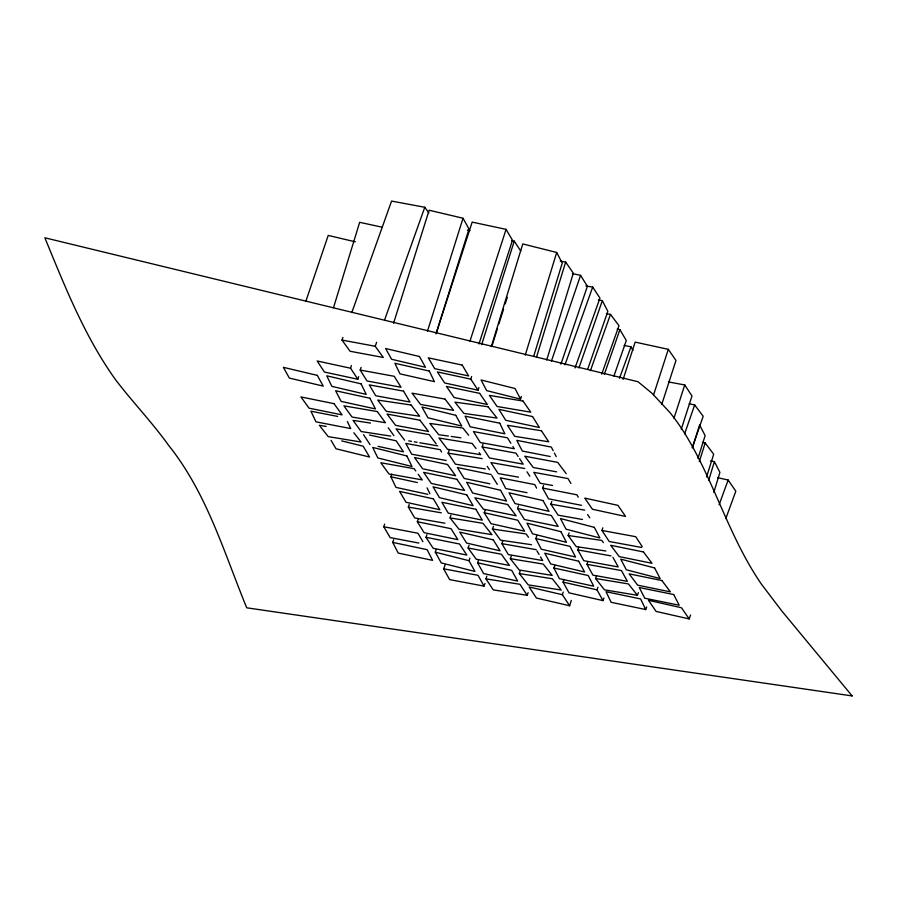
<?xml version="1.0" encoding="UTF-8"?>
<svg xmlns="http://www.w3.org/2000/svg" width="897" height="897" viewBox="0 0 897 897"><rect width="100%" height="100%" fill="white"/><g stroke="black" fill="none" stroke-linecap="round" stroke-linejoin="round"><path stroke-width="1.35" d="M333.516 307.66L359.652 222.321L382.38 227.244M358.654 376.605L357.836 379.274L350.581 368.23L351.4 365.561M491.309 346.634L522.772 243.939L556.701 252.472L562.24 263.101L533.648 356.468M450.081 517.917L482.99 523.321L491.926 534.657L459.029 529.252L450.081 517.917L450.899 515.259M519.576 458.659L523.198 464.164L489.437 457.941L482.182 446.919L483.001 444.239M525.238 355.167L556.701 252.472M520.563 399.143L515.024 388.513L481.095 379.98L486.634 390.621L520.563 399.143L521.381 396.485M536.574 356.961L565.648 262.047L560.255 261.139M546.71 360.045L573.329 273.148L565.648 262.047M540.499 556.914L542.629 560.535L508.296 554.548L501.905 543.672L502.724 541.014M708.708 480.299L714.404 461.697L710.424 460.89M713.821 492.318L719.921 472.394L714.404 461.697M393.559 323.245L429.125 210.223L463.02 218.24L468.985 228.993L436.346 332.709M427.454 331.262L463.02 218.24M478.886 387.549L478.056 390.206L470.802 379.162L471.643 376.505M481.667 344.65L514.239 241.125L511.57 240.553M492.251 345.076L497.263 329.154M498.934 323.839L503.531 309.241M505.202 303.926L507.287 297.299M571.311 600.429L569.629 605.767L562.385 594.711L563.226 592.054M692.439 447.693L699.593 424.976L705.132 435.606L697.989 458.322M699.301 461.641L705.188 442.95L702.452 442.389M706.544 476.969L713.698 454.263L705.188 442.95M436.054 333.886L472.158 222.108L506.076 229.363L512.479 240.228L478.953 344.011M469.972 341.14L506.076 229.363M477.63 562.823L511.694 570.335L517.659 581.099L483.595 573.587L477.63 562.823L478.493 560.165M623.101 379.453L635.154 342.116L668.299 349.337L675.968 360.471L661.751 404.469M641.624 547.473L609.209 541.496L601.954 530.463L602.806 527.806M653.655 394.669L668.299 349.337M673.983 418.226L684.736 384.948L668.523 381.954M681.238 429.248L691.991 395.969L684.736 384.948M360.19 370.057L394.209 376.292L401.026 387.235L367.008 381.001L360.19 370.057L361.065 367.4M418.865 543.066L390.161 537.606L383.77 526.741L384.645 524.106M444.934 523.209L414.717 517.939L408.337 507.074L409.211 504.439M468.111 548.022L501.333 554.211L509.44 565.413L476.206 559.212L468.111 548.022L468.985 545.376M519.318 573.575L552.305 578.733L561.253 590.047L528.266 584.889L519.318 573.575L520.193 570.941M603.883 597.974L602.997 600.62L569.023 592.85L563.058 582.097L563.933 579.451M612.954 557.34L618.246 566.938L583.768 560.681L577.814 549.895L578.688 547.237M586.963 564.325L621.453 570.57L627.395 581.368L592.917 575.123L586.963 564.325L587.849 561.668M602.997 600.62L597.032 589.867L597.918 587.221M305.81 301.381L328.224 235.418L355.335 241.831M551.408 361.132L580.561 275.334L572.477 273.596M528.098 592.67L527.201 595.316L493.193 589.856L485.927 578.834L486.836 576.188M560.917 364.16L587.389 286.278L580.561 275.334M392.729 542.405L427.107 549.67L432.623 560.356L398.246 553.09L392.729 542.405L393.648 539.759M485.322 468.985L455.396 464.175L448.13 453.153L449.049 450.518M517.558 508.509L551.319 515.506L558.147 526.449L524.386 519.453L517.558 508.509L518.477 505.886M578.913 367.961L602.336 300.674L598.355 299.89M587.636 369.429L607.852 311.371L602.336 300.674M582.489 519.486L558.125 515.181L550.87 504.159L551.778 501.535M604.309 374.464L619.905 329.659L617.17 329.154M613.907 376.112L626.297 340.524L619.905 329.659M684.613 433.834L694.67 404.951L689.21 403.841M692.204 447.771L703.181 416.264L694.67 404.951M341.992 340.075L375.215 346.264L383.311 357.466L350.088 351.265L341.992 340.075L342.923 337.451M351.815 312.537L391.563 201.074L424.786 207.274L428.844 212.869M375.215 346.264L376.617 342.34M384.566 320.038L424.786 207.274M564.942 364.855L592.682 287.085L585.887 285.997M575.022 367.961L599.947 298.107L592.682 287.085M590.394 370.719L610.487 314.399L606.372 313.636M601.719 374.15L618.997 325.689L610.487 314.399M427.802 494.325L395.947 487.385L390.868 476.789L391.821 474.177M581.514 505.336L548.56 498.844L542.607 488.069L543.56 485.445M619.502 378.242L630.983 346.803L624.121 345.457M719.102 504.798L728.151 480.041L717.578 477.641M689.165 618.919L681.507 607.774L648.453 600.295L656.122 611.44L689.165 618.919L690.6 615.006M725.819 518.556L735.82 491.186L728.151 480.041M435.28 552.182L468.974 560.703L474.95 571.445L441.246 562.924L435.28 552.182L436.245 549.569M484.997 583.51L484.021 586.111L449.621 579.608L443.656 568.821L445.125 564.908M468.974 560.703L469.95 558.102M510.326 558.674L543.223 564.078L552.171 575.414L519.262 570.01L510.326 558.674L511.301 556.05M535.789 538.57L569.999 546.34L575.526 557.015L541.317 549.233L535.789 538.57L536.765 535.957M605.867 550.982L576.266 546.643L568.149 535.498L569.124 532.874M645.705 609.556L640.626 598.949L606.036 591.684L611.126 602.291L645.705 609.556L646.681 606.955M417.296 521.718L451.056 528.714L457.874 539.658L424.113 532.672L417.296 521.718L418.294 519.105M425.963 537.281L459.556 544.008L466.799 555.041L433.206 548.314L425.963 537.281L426.961 534.668M484.201 512.725L517.782 520.226L524.61 531.181L491.029 523.68L484.201 512.725L485.199 510.135M531.506 544.714L500.56 540.173L492.442 529.028L493.44 526.416M553.898 568.014L588.197 575.526L593.724 586.201L559.425 578.688L553.898 568.014L554.907 565.39M638.395 592.637L637.397 595.26L604.5 589.856L595.552 578.52L596.55 575.896M448.422 436.065L438.756 434.72L429.798 423.429L462.942 428.082L468.649 435.258M451.191 436.458L460.856 437.814M568.149 535.498L601.786 540.42L603.412 542.651M492.442 529.028L526.091 533.95L528.524 537.303M370.506 423.07L353.048 420.379L361.166 431.535L390.7 436.099M448.13 453.153L482.138 458.614M485.927 578.834L519.935 584.295L527.201 595.316M319.287 425.301L326.149 426.434M595.552 578.52L628.449 583.925L637.397 595.26M408.729 440.864L411.488 441.335M414.246 441.806L417.015 442.277M419.774 442.759L437.702 445.831M408.337 507.074L441.29 512.815M501.905 543.672L536.238 549.67M524.779 468.514L490.928 462.538L498.183 473.571L518.488 477.148M550.87 504.159L584.709 510.135M446.201 460.475L411.723 454.23L405.769 443.432L440.248 449.677L441.571 452.077M552.518 485.456L540.185 483.214L533.793 472.338L568.048 478.583L570.884 483.416M577.814 549.895L610.969 555.893M482.182 446.919L515.943 453.142L518.13 456.45M601.954 530.463L635.715 536.698L642.241 546.621M556.611 471.867L533.278 467.494L524.767 456.203L557.699 462.381L566.22 473.672M443.656 568.821L478.067 575.325L484.021 586.111M383.77 526.741L417.946 533.233L422.913 541.687M337.642 416.41L310.923 411.207L315.991 421.837L350.738 428.598L347.352 421.512M550.22 456.517L522.312 451.056L516.795 440.349L551.341 447.11L553.18 450.686M526.999 492.7L505.74 488.54L500.223 477.832L534.769 484.593L536.608 488.17M542.607 488.069L576.928 494.819L578.251 497.218M491.152 474.524L457.392 467.528L464.22 478.471L489.874 483.797M470.802 379.162L437.388 371.93L444.643 382.963L478.056 390.206M350.581 368.23L317.168 360.986L324.422 372.031L357.836 379.274M369.486 435.023L396.216 440.819L403.459 451.853L378.074 446.358M624.256 516.179L592.435 509.249L584.766 498.115L617.91 505.336L625.579 516.47M390.868 476.789L417.408 482.575M467.404 230.024L470.05 230.619M563.058 582.097L597.032 589.867M562.385 594.711L529.163 586.974L536.406 598.019L569.629 605.767M341.69 440.898L363.162 446.19L369.564 457.033L336.016 448.769L331.038 440.337M353.822 432.769L361.132 442.042L328.235 436.637L320.106 426.333M476.038 448.556L472.158 443.443L438.958 438.016L447.491 449.262L480.691 454.689L479.133 452.649M436.155 443.78L429.181 434.563L396.07 428.889L404.592 440.158M388.233 427.791L393.906 435.606M415.76 470.936L414.134 468.705L380.833 462.751L388.928 473.941L422.24 479.895L418.193 474.3M587.613 514.542L589.789 517.849M526.954 471.822L529.847 476.229M487.217 466.328L489.403 469.636M514.239 241.125L520.765 251.07M363.532 434.686L370.057 444.62M510.875 443.275L507.467 437.803L473.448 431.569L480.276 442.513L514.295 448.747L512.927 446.56M491.836 475.623L497.297 484.38M536.944 550.87L539.075 554.503M630.983 346.803L632.968 350.402M554.402 453.063L556.241 456.629M427.062 487.845L429.887 493.731M488.069 406.767L454.925 402.125L463.884 413.405L497.028 418.058L488.069 406.767M852.15 695.926L246.72 607.807C223.902 552.204 206.781 492.98 168.546 445.271C152.154 422.33 132.476 402.013 115.455 379.566C84.553 336.42 64.943 286.547 44.85 237.783L637.969 381.718L651.973 393.256L669.868 412.463A799.653 283.239 -78.3 0 1 684.635 433.229C711.175 476.083 725.628 525.081 751.383 568.384A928.081 328.728 -78.3 0 0 761.575 584.384L781.949 611.171L852.15 695.926M411.106 405.007L377.749 400.084L386.282 411.308L419.639 416.23L411.106 405.007M541.44 430.762L507.433 425.301L514.687 436.323L548.695 441.784L541.44 430.762M523.052 401.082L489.392 395.375L497.073 406.476L530.744 412.172L523.052 401.082M377.312 411.555L343.921 405.859L352.028 417.038L385.418 422.734L377.312 411.555M445.058 399.098L412.037 393.166L420.558 404.446L453.579 410.366L445.058 399.098M403.572 391.137L369.306 384.891L375.697 395.756L409.963 402.002L403.572 391.137M419.987 420.233L387.055 414.044L395.577 425.335L428.508 431.513L419.987 420.233M499.764 423.193L465.095 416.174L470.174 426.793L504.843 433.8L499.764 423.193M333.998 403.65L300.955 396.945L309.05 408.169L342.093 414.863L333.998 403.65M507.624 504.495L474.872 497.813L483.371 509.126L516.123 515.809L507.624 504.495M643.474 551.969L610.722 545.286L619.233 556.6L651.984 563.282L643.474 551.969M661.885 580.538L629.133 573.856L637.644 585.169L670.395 591.852L661.885 580.538M673.703 594.543L639.247 587.524L644.764 598.221L679.231 605.24L673.703 594.543M475.881 509.294L441.873 502.286L448.265 513.14L482.272 520.148L475.881 509.294M479.671 393.368L446.437 386.405L454.117 397.528L487.34 404.502L479.671 393.368M456.876 479.312L423.642 472.349L431.311 483.472L464.545 490.446L456.876 479.312M447.491 464.489L414.537 457.537L422.622 468.761L455.575 475.724L447.491 464.489M462.235 365.09L428.318 357.836L434.72 368.689L468.638 375.944L462.235 365.09M532.571 416.578L498.9 409.335L505.717 420.278L539.389 427.521L532.571 416.578M369.912 398.246L335.613 390.733L341.14 401.408L375.439 408.931L369.912 398.246M433.43 498.889L399.602 491.388L405.993 502.242L439.833 509.743L433.43 498.889M429.315 371.055L394.893 363.285L399.984 373.858L434.406 381.64L429.315 371.055M543.044 500.582L509.059 492.812L515.024 503.565L549.009 511.335L543.044 500.582M493.238 539.859L459.746 532.112L466.575 543.055L500.066 550.803L493.238 539.859M361.087 383.838L326.755 375.809L331.856 386.372L366.189 394.4L361.087 383.838M419.504 356.524L385.609 348.507L391.585 359.26L425.47 367.277L419.504 356.524M317.28 375.361L283.396 367.344L289.361 378.086L323.245 386.114L317.28 375.361M500.56 490.278L466.664 482.261L472.641 493.014L506.525 501.031L500.56 490.278M466.732 494.841L433.083 486.824L439.474 497.667L473.123 505.684L466.732 494.841M578.643 561.219L544.759 553.202L550.724 563.955L584.609 571.972L578.643 561.219M455.754 415.3L421.96 407.025L427.936 417.767L461.731 426.041L455.754 415.3M406.879 455.956L372.726 447.424L377.828 457.963L411.981 466.496L406.879 455.956M560.917 531.686L526.976 523.153L532.515 533.793L566.456 542.326L560.917 531.686M594.319 527.335L560.479 518.556L566.018 529.185L599.858 537.965L594.319 527.335M654.608 567.947L620.769 559.167L626.308 569.786L660.147 578.576L654.608 567.947"/></g></svg>
